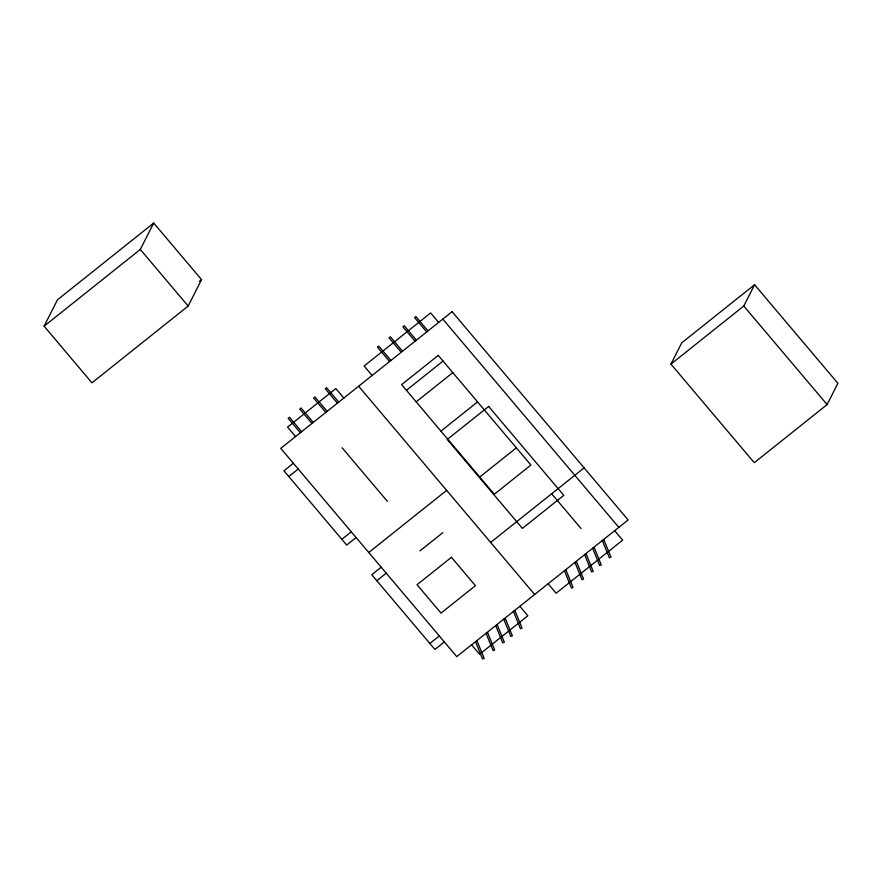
<?xml version="1.0" encoding="UTF-8"?>
<svg xmlns="http://www.w3.org/2000/svg" width="882" height="882" viewBox="0 0 882 882"><rect width="100%" height="100%" fill="white"/><g stroke="black" fill="none" stroke-linecap="round" stroke-linejoin="round"><path stroke-width="1.32" d="M44.1 326.186L57.495 299.781L153.711 223.036L201.559 279.66L188.164 306.065L91.949 382.81L44.1 326.186L140.315 249.441L153.711 223.036M670.948 364.112L681.742 342.833L754.584 284.732L837.9 383.317L827.107 404.595L754.264 462.697L670.948 364.112L743.791 306.01L754.584 284.732M199.42 281.369L201.559 279.66M293.375 463.293L283.938 470.812L346.703 545.076L356.141 537.557M288.8 476.567L298.237 469.037M406.415 390.285L443.04 361.069M416.172 401.839L452.797 372.623M440.934 431.122L477.559 401.905M341.841 539.332L351.279 531.802M368.764 552.496L446.645 490.37M479.731 477.041L516.356 447.824M381.2 567.203L371.763 574.733L434.903 649.439L444.33 641.92M376.812 580.709L386.239 573.179M420.008 550.853L442.819 532.662M490.657 542.441L584.116 467.879M429.854 643.474L439.291 635.944M743.791 306.01L827.107 404.595M442.797 319.097L618.822 527.37M438.63 322.415L430.637 312.956L364.112 366.019L372.105 375.478M614.655 530.699L622.648 540.159L556.123 593.222L548.13 583.763M428.002 330.904L415.819 316.484L414.507 317.531L426.69 331.952M552.033 494.207L581.117 528.627M416.392 340.165L404.21 325.745L402.898 326.792L415.08 341.213M402.534 351.212L390.362 336.803L389.05 337.85L401.222 352.26M390.924 360.473L378.742 346.064L377.43 347.111L389.612 361.521M358.643 386.228L534.657 594.501M343.848 398.025L335.855 388.565L287.554 427.097L295.547 436.557M519.862 606.309L527.855 615.768L479.554 654.29L471.561 644.83M338.732 402.104L326.549 387.694L325.238 388.742L337.42 403.151M327.123 411.365L314.94 396.955L313.628 398.002L325.8 412.412M342.117 447.791L387.418 501.395M313.264 422.423L301.082 408.002L299.77 409.05L311.952 423.459M301.655 431.673L289.472 417.263L288.16 418.311L300.343 432.72M140.315 249.441L188.164 306.065M452.102 311.677L280.752 448.354L456.766 656.638L628.127 519.95L452.102 311.677M438.255 355.402L401.619 384.618L494.284 494.262L530.909 465.046L438.255 355.402M488.65 406.437L447.251 439.457L522.398 528.384L563.796 495.353L488.65 406.437M451.43 557.303L417.043 584.733L441.033 613.111L475.409 585.681L451.43 557.303M603.927 539.938L602.34 540.523L609.385 557.81L610.983 557.226L603.927 539.938M594.248 547.667L592.66 548.24L599.705 565.527L601.303 564.943L594.248 547.667M586.21 554.072L584.612 554.657L591.668 571.944L593.255 571.36L586.21 554.072M576.53 561.801L574.932 562.374L581.988 579.661L583.575 579.077L576.53 561.801M566.012 570.18L564.425 570.764L571.47 588.051L573.068 587.467L566.012 570.18M515.033 610.851L513.434 611.435L520.479 628.712L522.078 628.138L515.033 610.851M505.353 618.58L503.754 619.153L510.799 636.44L512.398 635.856L505.353 618.58M497.305 624.985L495.717 625.57L502.762 642.857L504.361 642.272L497.305 624.985M487.625 632.714L486.037 633.287L493.082 650.574L494.681 649.99L487.625 632.714M477.118 641.093L475.519 641.677L482.564 658.964L484.163 658.38L477.118 641.093"/></g></svg>
